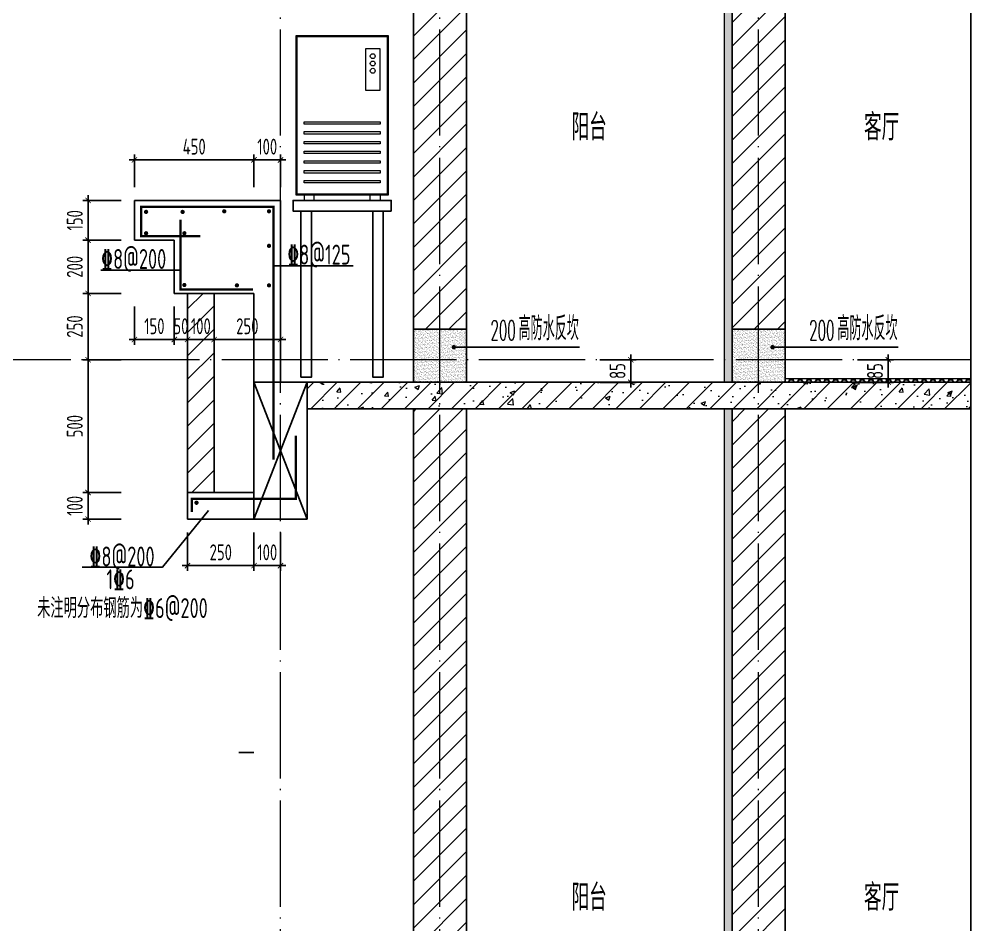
# Model space of a CAD drawing. Extents: x -668857 to 154266, y -275694 to 291306.
# Drawn here: x 25986 to 29621, y 149872 to 153281 of the extents above; entities that cross this region are included whole.
import ezdxf

# ---------------------------------------------------------------- set-up
doc = ezdxf.new("R2010")
doc.units = 0
doc.header["$LTSCALE"] = 1000
doc.linetypes.add('DOTE', pattern=[2.42, 2, -0.2, 0.02, -0.2])
doc.layers.get('0').update_dxf_attribs({"linetype": 'CONTINUOUS'})
doc.layers.get('DEFPOINTS').update_dxf_attribs({"linetype": 'CONTINUOUS'})
for name, color, linetype in [('DIM', 2, 'CONTINUOUS'), ('DIM_IDEN', 67, 'CONTINUOUS'), ('DIM_SYMB', 3, 'CONTINUOUS'), ('PUB_TEXT', 2, 'CONTINUOUS'), ('REIN', 6, 'CONTINUOUS'), ('S-大样-砼线', 7, 'CONTINUOUS'), ('S-引出线', 40, 'CONTINUOUS'), ('TEXT', 2, 'CONTINUOUS'), ('WALL', 5, 'CONTINUOUS'), ('空调外机', 8, 'CONTINUOUS'), ('立面-看线', 251, 'CONTINUOUS')]:
    doc.layers.add(name, color=color, linetype=linetype)
for name, color, linetype, lineweight in [('DOTE', 19, 'DOTE', 9), ('PUB_HATCH', 8, 'CONTINUOUS', 9), ('平面-空调室外机', 143, 'CONTINUOUS', 9)]:
    doc.layers.add(name, color=color, linetype=linetype, lineweight=lineweight)
doc.styles.add('DIM_FONT_T3', font='SIMPLEX', dxfattribs={"width": 0.705882, "bigfont": 'GBCBIG'})
doc.styles.add('TSSD_DIMENSION', font='Tssdeng.shx', dxfattribs={"width": 0.7, "bigfont": 'tssdchn.shx'})
doc.styles.add('TSSD_REIN', font='tssdeng.shx', dxfattribs={"width": 0.7, "height": 300, "bigfont": 'tssdchn.shx'})
doc.dimstyles.new('TSSD_20_20', dxfattribs={"dimtxt": 60, "dimasz": 20, "dimexe": 20, "dimexo": 50, "dimgap": 20, "dimtad": 1, "dimdec": 0, "dimzin": 0, "dimdsep": 46, "dimtxsty": 'TSSD_DIMENSION', "dimblk": 'ARCHTICK', "dimblk1": 'ARCHTICK', "dimblk2": 'ARCHTICK', "dimcen": 0, "dimdle": 20, "dimclrt": 7, "dimadec": 0, "dimazin": 0, "dimtfac": 1, "dimtdec": 0, "dimtix": 1, "dimtmove": 2, "dimatfit": 3, "dimfxl": 0, "dimtolj": 1, "dimtzin": 0, "dimarcsym": 0})
pattern_1 = [(45, (-562273.49, 314686.944), (-44.1941915, 44.1941915), [])]

# ---------------------------------------------------------------- blocks, each defined once
blk = doc.blocks.new('kongtiao')
for p, q in [((-338.7, 49), (-338.7, -550.8)), ((11, 49), (-338.7, 49)), ((-334.1, 44.4), (-334.1, -546.2)), ((6.4, 44.4), (-334.1, 44.4)), ((6.4, -546.2), (6.4, 44.4)), ((11, -550.8), (11, 49)), ((-76.2, -0.5), (-76.2, -156.5)), ((-21.1, -0.5), (-76.2, -0.5)), ((-21.1, -156.5), (-21.1, -0.5)), ((-76.2, -156.5), (-21.1, -156.5)), ((-338.7, -550.8), (11, -550.8)), ((-334.1, -546.2), (6.4, -546.2)), ((-306.6, -550.8), (-306.6, -571.2)), ((-306.6, -571.2), (-269.8, -571.2)), ((-269.8, -571.2), (-269.8, -550.8)), ((-57.9, -571.2), (-57.9, -550.8)), ((-21.1, -571.2), (-57.9, -571.2)), ((-21.1, -550.8), (-21.1, -571.2))]:
    blk.add_line(p, q)
for points in [[(-306.6, -275.4), (-21.1, -275.4), (-21.1, -284.6), (-306.6, -284.6)], [(-306.6, -312.1), (-21.1, -312.1), (-21.1, -321.3), (-306.6, -321.3)], [(-306.6, -348.8), (-21.1, -348.8), (-21.1, -358), (-306.6, -358)], [(-306.6, -385.6), (-21.1, -385.6), (-21.1, -394.7), (-306.6, -394.7)], [(-306.6, -422.3), (-21.1, -422.3), (-21.1, -431.5), (-306.6, -431.5)], [(-306.6, -459), (-21.1, -459), (-21.1, -468.2), (-306.6, -468.2)], [(-306.6, -495.7), (-21.1, -495.7), (-21.1, -504.9), (-306.6, -504.9)]]:
    blk.add_lwpolyline(points, close=True)
for centre in [(-48.7, -28), (-48.7, -55.6), (-48.7, -83.1)]:
    blk.add_circle(centre, 9.18)
blk = doc.blocks.new('_ArchTick')
at = {"color": 0, "linetype": 'ByBlock', "const_width": 0.15}
blk.add_lwpolyline([(-0.5, -0.5), (0.5, 0.5)], dxfattribs=at)
blk = doc.blocks.new('*D3113')
at = {"layer": 'DEFPOINTS', "color": 0}
for p in [(26869.8, 152751.4), (26419.8, 152599.1), (26869.8, 152599.1)]:
    blk.add_point(p, dxfattribs=at)
at = {"layer": 'DIM', "color": 0, "lineweight": -2}
for p, q in [((26419.8, 152649.1), (26419.8, 152771.4)), ((26869.8, 152649.1), (26869.8, 152771.4)), ((26399.8, 152751.4), (26889.8, 152751.4))]:
    blk.add_line(p, q, dxfattribs=at)
at = {"layer": 'DIM', "color": 0, "lineweight": -2, "xscale": 20, "yscale": 20, "zscale": 20, "rotation": 180}
blk.add_blockref('_ArchTick', (26419.8, 152751.4), dxfattribs=at)
at = {"layer": 'DIM', "color": 0, "lineweight": -2, "xscale": 20, "yscale": 20, "zscale": 20}
blk.add_blockref('_ArchTick', (26869.8, 152751.4), dxfattribs=at)
at = {"layer": 'DIM', "color": 7, "insert": (26644.8, 152801.4), "char_height": 60, "attachment_point": 5, "style": 'TSSD_DIMENSION'}
blk.add_mtext('\\A1;450', dxfattribs=at)
blk = doc.blocks.new('*D3114')
at = {"layer": 'DEFPOINTS', "color": 0}
for p in [(26969.8, 152751.4), (26869.8, 152599.1), (26969.8, 152599.1)]:
    blk.add_point(p, dxfattribs=at)
at = {"layer": 'DIM', "color": 0, "lineweight": -2}
for p, q in [((26869.8, 152649.1), (26869.8, 152771.4)), ((26969.8, 152649.1), (26969.8, 152771.4)), ((26869.8, 152751.4), (26849.8, 152751.4)), ((26869.8, 152751.4), (26969.8, 152751.4)), ((26969.8, 152751.4), (26989.8, 152751.4))]:
    blk.add_line(p, q, dxfattribs=at)
at = {"layer": 'DIM', "color": 0, "lineweight": -2, "xscale": 20, "yscale": 20, "zscale": 20}
blk.add_blockref('_ArchTick', (26869.8, 152751.4), dxfattribs=at)
at = {"layer": 'DIM', "color": 0, "lineweight": -2, "xscale": 20, "yscale": 20, "zscale": 20, "rotation": 180}
blk.add_blockref('_ArchTick', (26969.8, 152751.4), dxfattribs=at)
at = {"layer": 'DIM', "color": 7, "insert": (26919.8, 152801.4), "char_height": 60, "attachment_point": 5, "style": 'TSSD_DIMENSION'}
blk.add_mtext('\\A1;100', dxfattribs=at)
blk = doc.blocks.new('*D3115')
at = {"layer": 'DEFPOINTS', "color": 0}
for p in [(26419.8, 152249), (26569.8, 152249), (26569.8, 152075.3)]:
    blk.add_point(p, dxfattribs=at)
at = {"layer": 'DIM', "color": 0, "lineweight": -2}
for p, q in [((26419.8, 152199), (26419.8, 152055.3)), ((26569.8, 152199), (26569.8, 152055.3)), ((26399.8, 152075.3), (26589.8, 152075.3))]:
    blk.add_line(p, q, dxfattribs=at)
at = {"layer": 'DIM', "color": 0, "lineweight": -2, "xscale": 20, "yscale": 20, "zscale": 20, "rotation": 180}
blk.add_blockref('_ArchTick', (26419.8, 152075.3), dxfattribs=at)
at = {"layer": 'DIM', "color": 0, "lineweight": -2, "xscale": 20, "yscale": 20, "zscale": 20}
blk.add_blockref('_ArchTick', (26569.8, 152075.3), dxfattribs=at)
at = {"layer": 'DIM', "color": 7, "insert": (26494.8, 152125.3), "char_height": 60, "attachment_point": 5, "style": 'TSSD_DIMENSION'}
blk.add_mtext('\\A1;150', dxfattribs=at)
blk = doc.blocks.new('*D3116')
at = {"layer": 'DEFPOINTS', "color": 0}
for p in [(26569.8, 152249), (26619.8, 152249), (26619.8, 152075.3)]:
    blk.add_point(p, dxfattribs=at)
at = {"layer": 'DIM', "color": 0, "lineweight": -2}
for p, q in [((26569.8, 152199), (26569.8, 152055.3)), ((26619.8, 152199), (26619.8, 152055.3)), ((26569.8, 152075.3), (26549.8, 152075.3)), ((26569.8, 152075.3), (26619.8, 152075.3)), ((26619.8, 152075.3), (26639.8, 152075.3))]:
    blk.add_line(p, q, dxfattribs=at)
at = {"layer": 'DIM', "color": 0, "lineweight": -2, "xscale": 20, "yscale": 20, "zscale": 20}
blk.add_blockref('_ArchTick', (26569.8, 152075.3), dxfattribs=at)
at = {"layer": 'DIM', "color": 0, "lineweight": -2, "xscale": 20, "yscale": 20, "zscale": 20, "rotation": 180}
blk.add_blockref('_ArchTick', (26619.8, 152075.3), dxfattribs=at)
at = {"layer": 'DIM', "color": 7, "insert": (26594.8, 152125.3), "char_height": 60, "attachment_point": 5, "style": 'TSSD_DIMENSION'}
blk.add_mtext('\\A1;50', dxfattribs=at)
blk = doc.blocks.new('*D3117')
at = {"layer": 'DEFPOINTS', "color": 0}
for p in [(26619.8, 152249), (26719.8, 152249), (26719.8, 152075.3)]:
    blk.add_point(p, dxfattribs=at)
at = {"layer": 'DIM', "color": 0, "lineweight": -2}
for p, q in [((26619.8, 152199), (26619.8, 152055.3)), ((26719.8, 152199), (26719.8, 152055.3)), ((26619.8, 152075.3), (26599.8, 152075.3)), ((26619.8, 152075.3), (26719.8, 152075.3)), ((26719.8, 152075.3), (26739.8, 152075.3))]:
    blk.add_line(p, q, dxfattribs=at)
at = {"layer": 'DIM', "color": 0, "lineweight": -2, "xscale": 20, "yscale": 20, "zscale": 20}
blk.add_blockref('_ArchTick', (26619.8, 152075.3), dxfattribs=at)
at = {"layer": 'DIM', "color": 0, "lineweight": -2, "xscale": 20, "yscale": 20, "zscale": 20, "rotation": 180}
blk.add_blockref('_ArchTick', (26719.8, 152075.3), dxfattribs=at)
at = {"layer": 'DIM', "color": 7, "insert": (26669.8, 152125.3), "char_height": 60, "attachment_point": 5, "style": 'TSSD_DIMENSION'}
blk.add_mtext('\\A1;100', dxfattribs=at)
blk = doc.blocks.new('*D3118')
at = {"layer": 'DEFPOINTS', "color": 0}
for p in [(26719.8, 152249), (26969.8, 152249), (26969.8, 152075.3)]:
    blk.add_point(p, dxfattribs=at)
at = {"layer": 'DIM', "color": 0, "lineweight": -2}
for p, q in [((26719.8, 152199), (26719.8, 152055.3)), ((26969.8, 152199), (26969.8, 152055.3)), ((26699.8, 152075.3), (26989.8, 152075.3))]:
    blk.add_line(p, q, dxfattribs=at)
at = {"layer": 'DIM', "color": 0, "lineweight": -2, "xscale": 20, "yscale": 20, "zscale": 20, "rotation": 180}
blk.add_blockref('_ArchTick', (26719.8, 152075.3), dxfattribs=at)
at = {"layer": 'DIM', "color": 0, "lineweight": -2, "xscale": 20, "yscale": 20, "zscale": 20}
blk.add_blockref('_ArchTick', (26969.8, 152075.3), dxfattribs=at)
at = {"layer": 'DIM', "color": 7, "insert": (26844.8, 152125.3), "char_height": 60, "attachment_point": 5, "style": 'TSSD_DIMENSION'}
blk.add_mtext('\\A1;250', dxfattribs=at)
blk = doc.blocks.new('*D3119')
at = {"layer": 'DEFPOINTS', "color": 0}
for p in [(26619.8, 151399), (26869.9, 151399), (26869.9, 151224)]:
    blk.add_point(p, dxfattribs=at)
at = {"layer": 'DIM', "color": 0, "lineweight": -2}
for p, q in [((26619.8, 151349), (26619.8, 151204)), ((26869.9, 151349), (26869.9, 151204)), ((26599.8, 151224), (26889.9, 151224))]:
    blk.add_line(p, q, dxfattribs=at)
at = {"layer": 'DIM', "color": 0, "lineweight": -2, "xscale": 20, "yscale": 20, "zscale": 20, "rotation": 180}
blk.add_blockref('_ArchTick', (26619.8, 151224), dxfattribs=at)
at = {"layer": 'DIM', "color": 0, "lineweight": -2, "xscale": 20, "yscale": 20, "zscale": 20}
blk.add_blockref('_ArchTick', (26869.9, 151224), dxfattribs=at)
at = {"layer": 'DIM', "color": 7, "insert": (26744.9, 151274), "char_height": 60, "attachment_point": 5, "style": 'TSSD_DIMENSION'}
blk.add_mtext('\\A1;250', dxfattribs=at)
blk = doc.blocks.new('*D3120')
at = {"layer": 'DEFPOINTS', "color": 0}
for p in [(26869.9, 151399), (26969.9, 151399), (26969.9, 151224)]:
    blk.add_point(p, dxfattribs=at)
at = {"layer": 'DIM', "color": 0, "lineweight": -2}
for p, q in [((26869.9, 151349), (26869.9, 151204)), ((26969.9, 151349), (26969.9, 151204)), ((26869.9, 151224), (26849.9, 151224)), ((26869.9, 151224), (26969.9, 151224)), ((26969.9, 151224), (26989.9, 151224))]:
    blk.add_line(p, q, dxfattribs=at)
at = {"layer": 'DIM', "color": 0, "lineweight": -2, "xscale": 20, "yscale": 20, "zscale": 20}
blk.add_blockref('_ArchTick', (26869.9, 151224), dxfattribs=at)
at = {"layer": 'DIM', "color": 0, "lineweight": -2, "xscale": 20, "yscale": 20, "zscale": 20, "rotation": 180}
blk.add_blockref('_ArchTick', (26969.9, 151224), dxfattribs=at)
at = {"layer": 'DIM', "color": 7, "insert": (26919.9, 151274), "char_height": 60, "attachment_point": 5, "style": 'TSSD_DIMENSION'}
blk.add_mtext('\\A1;100', dxfattribs=at)
blk = doc.blocks.new('*D3121')
at = {"layer": 'DEFPOINTS', "color": 0}
for p in [(26245.2, 152599.1), (26419.8, 152599.1), (26419.8, 152449.1)]:
    blk.add_point(p, dxfattribs=at)
at = {"layer": 'DIM', "color": 0, "lineweight": -2}
for p, q in [((26245.2, 152429.1), (26245.2, 152619.1)), ((26369.8, 152599.1), (26225.2, 152599.1)), ((26369.8, 152449.1), (26225.2, 152449.1))]:
    blk.add_line(p, q, dxfattribs=at)
at = {"layer": 'DIM', "color": 0, "lineweight": -2, "xscale": 20, "yscale": 20, "zscale": 20}
for p, rotation in [((26245.2, 152599.1), 90), ((26245.2, 152449.1), 270)]:
    blk.add_blockref('_ArchTick', p, dxfattribs=dict(at, rotation=rotation))
at = {"layer": 'DIM', "color": 7, "insert": (26195.2, 152524.1), "char_height": 60, "attachment_point": 5, "rotation": 90, "style": 'TSSD_DIMENSION'}
blk.add_mtext('\\A1;150', dxfattribs=at)
blk = doc.blocks.new('*D3122')
at = {"layer": 'DEFPOINTS', "color": 0}
for p in [(26245.2, 152449.1), (26419.8, 152449.1), (26419.8, 152249.1)]:
    blk.add_point(p, dxfattribs=at)
at = {"layer": 'DIM', "color": 0, "lineweight": -2}
for p, q in [((26245.2, 152229.1), (26245.2, 152469.1)), ((26369.8, 152449.1), (26225.2, 152449.1)), ((26369.8, 152249.1), (26225.2, 152249.1))]:
    blk.add_line(p, q, dxfattribs=at)
at = {"layer": 'DIM', "color": 0, "lineweight": -2, "xscale": 20, "yscale": 20, "zscale": 20}
for p, rotation in [((26245.2, 152449.1), 90), ((26245.2, 152249.1), 270)]:
    blk.add_blockref('_ArchTick', p, dxfattribs=dict(at, rotation=rotation))
at = {"layer": 'DIM', "color": 7, "insert": (26195.2, 152349.1), "char_height": 60, "attachment_point": 5, "rotation": 90, "style": 'TSSD_DIMENSION'}
blk.add_mtext('\\A1;200', dxfattribs=at)
blk = doc.blocks.new('*D3123')
at = {"layer": 'DEFPOINTS', "color": 0}
for p in [(26245.2, 152249.1), (26419.8, 152249.1), (26419.8, 151999)]:
    blk.add_point(p, dxfattribs=at)
at = {"layer": 'DIM', "color": 0, "lineweight": -2}
for p, q in [((26245.2, 151979), (26245.2, 152269.1)), ((26369.8, 152249.1), (26225.2, 152249.1)), ((26369.8, 151999), (26225.2, 151999))]:
    blk.add_line(p, q, dxfattribs=at)
at = {"layer": 'DIM', "color": 0, "lineweight": -2, "xscale": 20, "yscale": 20, "zscale": 20}
for p, rotation in [((26245.2, 152249.1), 90), ((26245.2, 151999), 270)]:
    blk.add_blockref('_ArchTick', p, dxfattribs=dict(at, rotation=rotation))
at = {"layer": 'DIM', "color": 7, "insert": (26195.2, 152124.1), "char_height": 60, "attachment_point": 5, "rotation": 90, "style": 'TSSD_DIMENSION'}
blk.add_mtext('\\A1;250', dxfattribs=at)
blk = doc.blocks.new('*D3124')
at = {"layer": 'DEFPOINTS', "color": 0}
for p in [(26245.2, 151999), (26419.8, 151999), (26419.8, 151499)]:
    blk.add_point(p, dxfattribs=at)
at = {"layer": 'DIM', "color": 0, "lineweight": -2}
for p, q in [((26369.8, 151999), (26225.2, 151999)), ((26245.2, 151479), (26245.2, 152019)), ((26369.8, 151499), (26225.2, 151499))]:
    blk.add_line(p, q, dxfattribs=at)
at = {"layer": 'DIM', "color": 0, "lineweight": -2, "xscale": 20, "yscale": 20, "zscale": 20}
for p, rotation in [((26245.2, 151999), 90), ((26245.2, 151499), 270)]:
    blk.add_blockref('_ArchTick', p, dxfattribs=dict(at, rotation=rotation))
at = {"layer": 'DIM', "color": 7, "insert": (26195.2, 151749), "char_height": 60, "attachment_point": 5, "rotation": 90, "style": 'TSSD_DIMENSION'}
blk.add_mtext('\\A1;500', dxfattribs=at)
blk = doc.blocks.new('*D3130')
at = {"layer": 'DEFPOINTS', "color": 0}
for p in [(28122.5, 151999), (28288.5, 151999), (28122.5, 151914)]:
    blk.add_point(p, dxfattribs=at)
at = {"layer": 'DIM', "color": 0, "lineweight": -2}
for p, q in [((28172.5, 151999), (28308.5, 151999)), ((28288.5, 151999), (28288.5, 152019)), ((28288.5, 151914), (28288.5, 151999)), ((28172.5, 151914), (28308.5, 151914)), ((28288.5, 151914), (28288.5, 151894))]:
    blk.add_line(p, q, dxfattribs=at)
at = {"layer": 'DIM', "color": 0, "lineweight": -2, "xscale": 20, "yscale": 20, "zscale": 20}
for p, rotation in [((28288.5, 151999), 270), ((28288.5, 151914), 90)]:
    blk.add_blockref('_ArchTick', p, dxfattribs=dict(at, rotation=rotation))
at = {"layer": 'DIM', "color": 7, "insert": (28238.5, 151956.5), "char_height": 60, "attachment_point": 5, "rotation": 90, "style": 'TSSD_DIMENSION'}
blk.add_mtext('\\A1;85', dxfattribs=at)
blk = doc.blocks.new('*D3131')
at = {"layer": 'DEFPOINTS', "color": 0}
for p in [(29091.8, 151999), (29257.8, 151999), (29091.8, 151914)]:
    blk.add_point(p, dxfattribs=at)
at = {"layer": 'DIM', "color": 0, "lineweight": -2}
for p, q in [((29141.8, 151999), (29277.8, 151999)), ((29257.8, 151999), (29257.8, 152019)), ((29257.8, 151914), (29257.8, 151999)), ((29141.8, 151914), (29277.8, 151914)), ((29257.8, 151914), (29257.8, 151894))]:
    blk.add_line(p, q, dxfattribs=at)
at = {"layer": 'DIM', "color": 0, "lineweight": -2, "xscale": 20, "yscale": 20, "zscale": 20}
for p, rotation in [((29257.8, 151999), 270), ((29257.8, 151914), 90)]:
    blk.add_blockref('_ArchTick', p, dxfattribs=dict(at, rotation=rotation))
at = {"layer": 'DIM', "color": 7, "insert": (29207.8, 151956.5), "char_height": 60, "attachment_point": 5, "rotation": 90, "style": 'TSSD_DIMENSION'}
blk.add_mtext('\\A1;85', dxfattribs=at)
blk = doc.blocks.new('20210810.12105273')
at = {"layer": 'REIN', "const_width": 9}
for points in [[(67788.7, -102597.6), (67566.6, -102597.6), (67566.6, -102486.3), (68064.3, -102486.3), (68064.3, -103438.9)], [(67714.9, -102534.6), (67714.9, -102798.3), (67987.2, -102798.3)], [(67756.7, -103636.2), (67756.7, -103585.8), (68148.8, -103585.8), (68148.8, -103348.9)]]:
    blk.add_lwpolyline(points, dxfattribs=at)
at = {"layer": 'REIN', "const_width": 8}
for points in [[(67580.8, -102505.9, 1), (67588.8, -102505.9, 1)], [(67718.3, -102505.9, 1), (67726.3, -102505.9, 1)], [(67875.2, -102503.6, 1), (67883.2, -102503.6, 1)], [(68043.7, -102503.6, 1), (68051.7, -102503.6, 1)], [(67580.8, -102586.3, 1), (67588.8, -102586.3, 1)], [(67725, -102586.3, 1), (67733, -102586.3, 1)], [(68043.7, -102633.7, 1), (68051.7, -102633.7, 1)], [(67725, -102781, 1), (67733, -102781, 1)], [(67922.9, -102782.5, 1), (67930.9, -102782.5, 1)], [(68043.7, -102782.5, 1), (68051.7, -102782.5, 1)], [(67770.7, -103600.9, 1), (67778.7, -103600.9, 1)]]:
    blk.add_lwpolyline(points, format="xyb", close=True, dxfattribs=at)
at = {"layer": 'S-大样-砼线'}
for p, q in [((67991, -103147.4), (68191, -103662.4)), ((68191, -103147.4), (67991, -103662.4))]:
    blk.add_line(p, q, dxfattribs=at)
blk.add_lwpolyline([(68191, -103147.4), (67991, -103147.4), (67991, -103662.4), (68191, -103662.4)], close=True, dxfattribs=at)
at = {"layer": 'S-引出线'}
for p, q in [((68064.3, -102708.3), (68364.4, -102708.3)), ((67414.8, -102724.7), (67714.9, -102724.7))]:
    blk.add_line(p, q, dxfattribs=at)
blk.add_lwpolyline([(67820.4, -103630), (67646.7, -103843.4), (67343.7, -103843.4)], dxfattribs=at)
at = {"layer": 'TEXT', "style": 'TSSD_REIN', "width": 0.7}
for s, p in [('%%1328@200', (67415.6, -102720.6)), ('%%1328@125', (68116.4, -102704.2)), ('%%1328@200', (67371.7, -103840.7)), ('1%%1326', (67435.5, -103926.9)), ('未注明分布钢筋为%%1326@200', (67174.6, -104035))]:
    blk.add_text(s, height=75, rotation=0, dxfattribs=at).set_placement(p)
blk = doc.blocks.new('*D3430')
at = {"layer": 'DEFPOINTS', "color": 0}
for p in [(26245.2, 151499), (26419.8, 151499), (26419.8, 151399)]:
    blk.add_point(p, dxfattribs=at)
at = {"layer": 'DIM', "color": 0, "lineweight": -2}
for p, q in [((26369.8, 151499), (26225.2, 151499)), ((26245.2, 151499), (26245.2, 151519)), ((26245.2, 151399), (26245.2, 151499)), ((26369.8, 151399), (26225.2, 151399)), ((26245.2, 151399), (26245.2, 151379))]:
    blk.add_line(p, q, dxfattribs=at)
at = {"layer": 'DIM', "color": 0, "lineweight": -2, "xscale": 20, "yscale": 20, "zscale": 20}
for p, rotation in [((26245.2, 151499), 270), ((26245.2, 151399), 90)]:
    blk.add_blockref('_ArchTick', p, dxfattribs=dict(at, rotation=rotation))
at = {"layer": 'DIM', "color": 7, "insert": (26195.2, 151449), "char_height": 60, "attachment_point": 5, "rotation": 90, "style": 'TSSD_DIMENSION'}
blk.add_mtext('\\A1;100', dxfattribs=at)

msp = doc.modelspace()

# ---------------------------------------------------------------- hatches: boundary and pattern name
at = {"layer": 'PUB_HATCH'}
h = msp.add_hatch(dxfattribs=at)
h.set_pattern_fill('普通砖', color=256, scale=25, style=0)
h.set_pattern_definition(pattern_1)
h.paths.add_polyline_path([(27669.84, 152114.03), (27669.84, 154714.03), (27469.84, 154714.03), (27469.84, 152114.03)])
h = msp.add_hatch(dxfattribs=at)
h.set_pattern_fill('普通砖', color=256, scale=25, style=0)
h.set_pattern_definition(pattern_1)
h.paths.add_polyline_path([(28869.84, 152114.03), (28869.84, 154714.03), (28669.84, 154714.03), (28669.84, 152114.03)])
h = msp.add_hatch(dxfattribs=at)
h.set_pattern_fill('普通砖', color=256, scale=25, style=0)
h.set_pattern_definition(pattern_1)
h.paths.add_polyline_path([(26719.84, 152249.03), (26619.84, 152249.03), (26619.84, 151499.07), (26719.84, 151499.07)])
h = msp.add_hatch(dxfattribs=at)
h.set_pattern_fill('钢筋混凝土', color=256, scale=25, style=0)
h.set_pattern_definition([(45, (-562273.49, 314642.066), (-44.194174, 44.194174), []), (50, (-562273.49, 314642.07), (179.315046, -15.688034), [18.75, -206.25]), (355, (-562273.49, 314642.07), (-34.687833, 188.048033), [15, -165]), (100.4514, (-562258.55, 314640.76), (144.627345, 172.359886), [15.93505, -175.28553]), (46.1842, (-562273.49, 314692.07), (266.81026, -41.37975), [28.125, -309.375]), (96.6356, (-562251.25, 314688.62), (233.66568, 243.52947), [23.90257, -262.92825]), (351.1842, (-562273.5, 314692.07), (233.66549, 243.52965), [22.5, -247.5]), (21, (-562248.49, 314679.57), (149.226763, -100.654723), [18.75, -206.25]), (326, (-562248.49, 314679.57), (60.828833, 181.28751), [15, -165]), (71.4514, (-562236.05, 314671.18), (210.055657, 80.632624), [15.93505, -175.28553]), (37.5, (-562273.49, 314642.066), (3.039964, 83.2234635), [0, -163, 0, -167.5, 0, -165.625]), (7.5, (-562273.49, 314642.07), (65.767384, 98.602928), [0, -95.5, 0, -159.25, 0, -63.125]), (327.5, (-562329.24, 314642.066), (133.455609, -5.638718), [0, -62.5, 0, -195, 0, -258.75]), (317.5, (-562354.24, 314642.07), (145.796542, 25.026246), [0, -81.25, 0, -129.5, 0, -183.75])])
h.paths.add_polyline_path([(27069.84, 151914.03), (27069.84, 151814.03), (29568.37, 151814.03), (29568.37, 151914.03)])
h = msp.add_hatch(dxfattribs=at)
h.set_pattern_fill('普通砖', color=256, scale=25, style=0)
h.set_pattern_definition(pattern_1)
h.paths.add_polyline_path([(27669.84, 149214.03), (27669.84, 151814.03), (27469.84, 151814.03), (27469.84, 149214.03)])
h = msp.add_hatch(dxfattribs=at)
h.set_pattern_fill('普通砖', color=256, scale=25, style=0)
h.set_pattern_definition(pattern_1)
h.paths.add_polyline_path([(28869.84, 149214.03), (28869.84, 151814.03), (28669.84, 151814.03), (28669.84, 149214.03)])
at = {"layer": '立面-看线'}
h = msp.add_hatch(dxfattribs=at)
h.set_pattern_fill('HONEY', color=256, scale=7, angle=90)
h.set_pattern_definition([(90, (414031.7955, -649254.206), (-9.623705, 16.66875), [11.1125, -22.225]), (210, (414031.7955, -649254.206), (-9.62370845, -16.66874801), [11.1125, -22.225]), (150, (414031.7955, -649254.206), (-19.24741345, 1.99e-06), [-22.225, 11.1125])])
edge = h.paths.add_edge_path()
edge.add_line((28642.53, 151914.03), (28669.84, 151914.03))
edge.add_line((28669.84, 151914.03), (28669.84, 154714.03))
edge.add_line((28669.84, 154714.03), (28639.84, 154714.03))
edge.add_line((28639.84, 154714.03), (28639.84, 151914.03))
h = msp.add_hatch(dxfattribs=at)
h.set_pattern_fill('碎沙', color=256, scale=4)
h.set_pattern_definition([(37.5, (-773583.397, -233447.918), (-0.32000626, 9.78826475), [0, -7.7216, 0, -8.636, 0, -8.255]), (7.5, (-773583.397, -233447.918), (8.99046566, 14.33650201), [0, -4.1656, 0, -6.9596, 0, -2.667]), (327.5, (-773589.645, -233447.918), (15.819847405, 0.02874369), [0, -2.54, 0, -9.144, 0, -11.938]), (317.5, (-773589.645, -233447.918), (15.27112905, 4.45858647), [0, -1.27, 0, -5.9944, 0, -6.858])])
h.paths.add_polyline_path([(27469.84, 151914.03), (27669.84, 151914.03), (27669.84, 152114.03), (27469.84, 152114.03)])
h = msp.add_hatch(dxfattribs=at)
h.set_pattern_fill('碎沙', color=256, scale=4)
h.set_pattern_definition([(37.5, (-772383.397, -233447.918), (-0.32000626, 9.78826475), [0, -7.7216, 0, -8.636, 0, -8.255]), (7.5, (-772383.397, -233447.918), (8.99046566, 14.33650201), [0, -4.1656, 0, -6.9596, 0, -2.667]), (327.5, (-772389.645, -233447.918), (15.819847405, 0.02874369), [0, -2.54, 0, -9.144, 0, -11.938]), (317.5, (-772389.645, -233447.918), (15.27112905, 4.45858647), [0, -1.27, 0, -5.9944, 0, -6.858])])
h.paths.add_polyline_path([(28669.84, 151914.03), (28869.84, 151914.03), (28869.84, 152114.03), (28669.84, 152114.03)])
h = msp.add_hatch(dxfattribs=at)
h.set_pattern_fill('HONEY', color=256, scale=7)
h.set_pattern_definition([(0, (-772479.426, -233447.918), (16.66875, 9.623705), [11.1125, -22.225]), (120, (-772479.426, -233447.918), (-16.66874801, 9.62370845), [11.1125, -22.225]), (60, (-772479.426, -233447.918), (1.99e-06, 19.24741345), [-22.225, 11.1125])])
h.paths.add_polyline_path([(29568.37, 151929.03), (28869.84, 151929.03), (28869.84, 151914.03), (29568.37, 151914.03)])
h = msp.add_hatch(dxfattribs=at)
h.set_pattern_fill('HONEY', color=256, scale=7, angle=90)
h.set_pattern_definition([(90, (414031.7955, -652154.206), (-9.623705, 16.66875), [11.1125, -22.225]), (210, (414031.7955, -652154.206), (-9.62370845, -16.66874801), [11.1125, -22.225]), (150, (414031.7955, -652154.206), (-19.24741345, 1.99e-06), [-22.225, 11.1125])])
edge = h.paths.add_edge_path()
edge.add_line((28642.53, 149014.03), (28669.84, 149014.03))
edge.add_line((28669.84, 149014.03), (28669.84, 151814.03))
edge.add_line((28669.84, 151814.03), (28639.84, 151814.03))
edge.add_line((28639.84, 151814.03), (28639.84, 149014.03))

# ---------------------------------------------------------------- linework, layer by layer
at = {"layer": 'DIM_IDEN'}
for p, q in [((27622.29, 152046.32), (27736.65, 152046.32)), ((27736.65, 152046.32), (28095.21, 152046.32)), ((28822.29, 152046.32), (28936.65, 152046.32)), ((28936.65, 152046.32), (29295.21, 152046.32)), ((26869.84, 150520.34), (26813.23, 150520.34))]:
    msp.add_line(p, q, dxfattribs=at)
at = {"layer": 'DIM_IDEN', "const_width": 8.33}
for points in [[(27618.12, 152046.32, 1), (27626.45, 152046.32, 1)], [(28818.12, 152046.32, 1), (28826.45, 152046.32, 1)]]:
    msp.add_lwpolyline(points, format="xyb", close=True, dxfattribs=at)
at = {"layer": 'DIM_SYMB'}
msp.add_lwpolyline([(29568.37, 164119.03), (29568.37, 154487.16), (29620.87, 154468.05), (29515.87, 154449.54), (29568.37, 154430.91), (29568.37, 144799.03)], dxfattribs=at)
at = {"layer": 'DOTE', "color": 1, "linetype": 'DOTE', "ltscale": 0.2}
for p, q in [((26969.84, 145099.03), (26969.84, 164699.03)), ((27569.84, 145099.03), (27569.84, 164699.03)), ((28769.84, 145099.03), (28769.84, 164699.03)), ((29568.37, 151999.03), (25799.65, 151999.03))]:
    msp.add_line(p, q, dxfattribs=at)
at = {"layer": 'PUB_HATCH', "color": 215}
for p, q in [((28639.84, 154714.03), (28639.84, 151914.03)), ((28869.84, 151929.03), (29568.37, 151929.03)), ((28639.84, 151814.03), (28639.84, 149014.03))]:
    msp.add_line(p, q, dxfattribs=at)
at = {"layer": 'WALL'}
for p, q in [((27469.84, 152114.03), (27469.84, 154714.03)), ((27669.84, 152114.03), (27669.84, 154714.03)), ((28669.84, 152114.03), (28669.84, 154714.03)), ((28869.84, 152114.03), (28869.84, 154714.03)), ((26969.84, 152599.07), (26419.84, 152599.07)), ((26419.84, 152599.07), (26419.84, 152449.07)), ((26969.84, 151914.03), (26969.84, 152599.07)), ((26419.84, 152449.07), (26569.84, 152449.07)), ((26569.84, 152449.07), (26569.84, 152249.03)), ((26569.84, 152249.03), (26869.84, 152249.03)), ((26619.84, 152249.03), (26619.84, 151499.07)), ((26719.84, 152249.03), (26719.84, 151499.07)), ((26869.84, 152249.03), (26869.84, 151499.07)), ((27469.84, 152114.03), (27669.84, 152114.03)), ((28669.84, 152114.03), (28869.84, 152114.03)), ((27069.84, 151914.03), (26969.84, 151914.03)), ((29568.37, 151914.03), (27069.84, 151914.03)), ((29568.37, 151814.03), (29568.37, 151914.03)), ((29568.37, 151814.03), (27069.84, 151814.03)), ((27069.84, 151399.11), (27069.84, 151814.03)), ((27469.84, 149214.03), (27469.84, 151814.03)), ((27469.84, 151814.03), (27669.84, 151814.03)), ((27669.84, 149214.03), (27669.84, 151814.03)), ((28669.84, 149214.03), (28669.84, 151814.03)), ((28669.84, 151814.03), (28869.84, 151814.03)), ((28869.84, 149214.03), (28869.84, 151814.03)), ((26869.84, 151499.07), (26619.84, 151499.07)), ((26619.84, 151499.07), (26619.84, 151399.11)), ((26619.84, 151399.11), (27069.84, 151399.11))]:
    msp.add_line(p, q, dxfattribs=at)
for points in [[(27469.84, 152114.03), (27669.84, 152114.03), (27669.84, 151914.03), (27469.84, 151914.03)], [(28669.84, 152114.03), (28869.84, 152114.03), (28869.84, 151914.03), (28669.84, 151914.03)]]:
    msp.add_lwpolyline(points, close=True, dxfattribs=at)
at = {"layer": '空调外机', "linetype": 'Continuous'}
msp.add_lwpolyline([(27386.85, 152559.03), (27016.85, 152559.03), (27016.85, 152599.03), (27386.85, 152599.03)], close=True, dxfattribs=at)
for points in [[(27086.85, 152559.03), (27086.85, 151934.03), (27046.85, 151934.03), (27046.85, 152559.03)], [(27316.85, 152559.03), (27316.85, 151934.03), (27356.85, 151934.03), (27356.85, 152559.03)]]:
    msp.add_lwpolyline(points, dxfattribs=at)

# ---------------------------------------------------------------- block references
at = {"layer": 'TEXT'}
msp.add_blockref('20210810.12105273', (-41121.19, 255061.56), dxfattribs=at)
at = {"layer": '平面-空调室外机'}
msp.add_blockref('kongtiao', (27365.69, 153170.19), dxfattribs=at)

# ---------------------------------------------------------------- texts
at = {"layer": 'PUB_TEXT'}
for s, height, style, width, p in [('阳台', 100, 'TSSD_REIN', 0.7, (28065.17, 152824.66)), ('客厅', 100, 'TSSD_REIN', 0.7, (29166.37, 152824.66)), ('200', 74.375, 'DIM_FONT_T3', 0.49827, (27760.04, 152072.57)), ('高防水反坎', 89.362, 'DIM_FONT_T3', 0.705882, (27865.92, 152072.57)), ('200', 74.375, 'DIM_FONT_T3', 0.49827, (28960.04, 152072.57)), ('高防水反坎', 89.362, 'DIM_FONT_T3', 0.705882, (29065.92, 152072.57)), ('阳台', 100, 'TSSD_REIN', 0.7, (28065.17, 149924.66)), ('客厅', 100, 'TSSD_REIN', 0.7, (29166.37, 149924.66))]:
    msp.add_text(s, height=height, dxfattribs=dict(at, style=style, width=width)).set_placement(p)

# ---------------------------------------------------------------- dimensions: what is measured, and where the dimension line sits
at = {"layer": 'DIM'}
for p1, p2, distance, picture, middle in [((26419.84, 152599.07), (26869.84, 152599.07), 152.32, '*D3113', (26644.84, 152801.39)), ((26869.84, 152599.07), (26969.84, 152599.07), 152.32, '*D3114', (26919.84, 152801.39)), ((26419.84, 152449.07), (26419.84, 152599.07), 174.61, '*D3121', (26195.23, 152524.07)), ((26419.84, 152249.07), (26419.84, 152449.07), 174.61, '*D3122', (26195.23, 152349.07)), ((26419.84, 151999.03), (26419.84, 152249.07), 174.61, '*D3123', (26195.23, 152124.05)), ((26419.84, 152249.03), (26569.84, 152249.03), -173.71, '*D3115', (26494.84, 152125.32)), ((26569.84, 152249.03), (26619.84, 152249.03), -173.71, '*D3116', (26594.84, 152125.32)), ((26619.84, 152249.03), (26719.84, 152249.03), -173.71, '*D3117', (26669.84, 152125.32)), ((26719.84, 152249.03), (26969.84, 152249.03), -173.71, '*D3118', (26844.84, 152125.32)), ((26419.84, 151499.03), (26419.84, 151999.03), 174.61, '*D3124', (26195.23, 151749.03)), ((28122.52, 151914.03), (28122.52, 151999.03), -165.96, '*D3130', (28238.48, 151956.53)), ((29091.84, 151914.03), (29091.84, 151999.03), -165.96, '*D3131', (29207.8, 151956.53)), ((26419.84, 151399.03), (26419.84, 151499.03), 174.61, '*D3430', (26195.23, 151449.03)), ((26619.84, 151399.03), (26869.87, 151399.03), -175.06, '*D3119', (26744.86, 151273.98)), ((26869.87, 151399.03), (26969.87, 151399.03), -175.06, '*D3120', (26919.87, 151273.98))]:
    dim = msp.add_aligned_dim(p1=p1, p2=p2, distance=distance, dimstyle='TSSD_20_20', dxfattribs=at)
    dim.commit()
    dim.dimension.update_dxf_attribs({"geometry": picture, "text_midpoint": middle})

doc.saveas('drawing.dxf')
